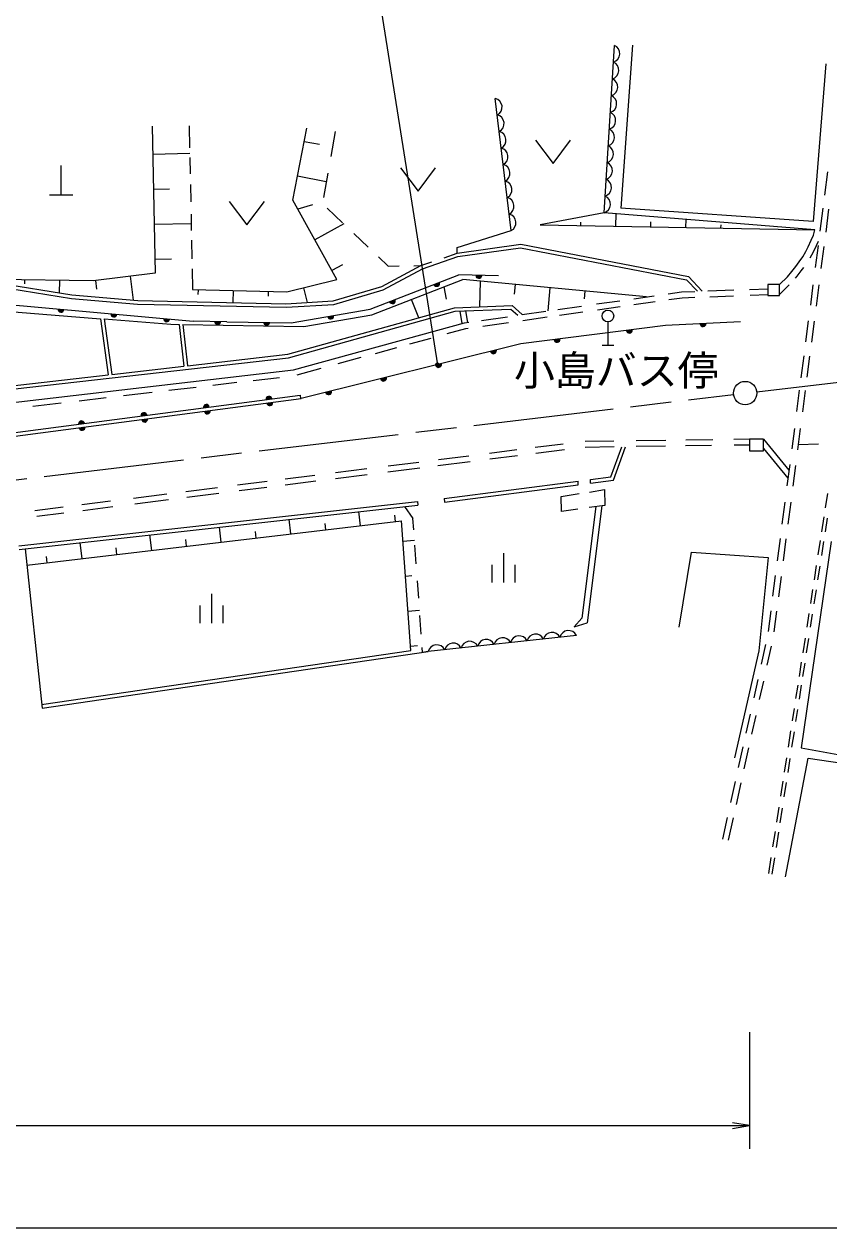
# Model space of a CAD drawing. Units: millimetres, scale not verified. Extents: x 40000 to 680000, y 20000 to 380000.
# Drawn here: x 393870 to 462732, y 205000 to 307974 of the extents above; entities that cross this region are included whole.
import ezdxf
from ezdxf.enums import TextEntityAlignment as Align

# ---------------------------------------------------------------- set-up
doc = ezdxf.new("R2010")
doc.units = ezdxf.units.MM
doc.header["$LTSCALE"] = 1000
doc.linetypes.add('CHAIN', pattern=[18.5, 12, -1.5, 3.5, -1.5])
for name, color, linetype, lineweight in [('M-BGD', 7, 'Continuous', 13), ('M-BMK', 2, 'CHAIN', 13), ('M-BMK-SRVR', 3, 'Continuous', 13), ('M-STR-HTXT', 7, 'Continuous', 13), ('M-STR-STR3', 7, 'Continuous', 13), ('M-STR-STRC', 7, 'Continuous', 13), ('M-TTL-BAND', 7, 'Continuous', 25)]:
    doc.layers.add(name, color=color, linetype=linetype, lineweight=lineweight)
doc.styles.add('ＭＳ ゴシック', font='')
doc.styles.get('ＭＳ ゴシック').set_extended_font_data('MS Gothic')

# ---------------------------------------------------------------- blocks, each defined once
blk = doc.blocks.new('open_arrow')
at = {"color": 0, "linetype": 'Continuous', "lineweight": -2}
blk.add_lwpolyline([(7.5, 1.25), (0, 0), (7.5, -1.25)], dxfattribs=at)
blk = doc.blocks.new('filled_dot')
at = {"color": 0, "linetype": 'Continuous', "lineweight": -2, "const_width": 1.25}
blk.add_lwpolyline([(-0.625, 0, 1), (0.625, 0, 1)], format="xyb", close=True, dxfattribs=at)

msp = doc.modelspace()

# ---------------------------------------------------------------- linework, layer by layer
at = {"layer": 'M-BGD'}
for p, q in [((443493, 291831), (444383, 306151)), ((443493, 291831), (444383, 306151)), ((445933, 306161), (444918, 292228)), ((462469, 304561), (461372, 291077)), ((435543, 290304), (434179, 301614)), ((435543, 290304), (434179, 301614)), ((404839, 299241), (405090, 286672)), ((407998, 299256), (408036, 297388)), ((416871, 292917), (418071, 299060)), ((420475, 298787), (420102, 296640)), ((419136, 297661), (417847, 297913)), ((437632, 298049), (439132, 296049)), ((439132, 296049), (440632, 298049)), ((408046, 296890), (404887, 296827)), ((397051, 293377), (397051, 295877)), ((408053, 296557), (408081, 295169)), ((426077, 295676), (427577, 293676)), ((427577, 293676), (429077, 295676)), ((419729, 294489), (417272, 294969)), ((419856, 295220), (419493, 293127)), ((462619, 295338), (462360, 293339)), ((406320, 293855), (404947, 293828)), ((408100, 294253), (408130, 292768)), ((396051, 293377), (398051, 293377)), ((411428, 292788), (412928, 290788)), ((412928, 290788), (414428, 292788)), ((420643, 286117), (416871, 292917)), ((418534, 292510), (417303, 292138)), ((408152, 291704), (408180, 290330)), ((419796, 292220), (421126, 290964)), ((443493, 291831), (438034, 290814)), ((461516, 290379), (443493, 291831)), ((444489, 291751), (444469, 290695)), ((461372, 291077), (444918, 292228)), ((462216, 292226), (461960, 290253)), ((462709, 292139), (462455, 290180)), ((408168, 290891), (405007, 290828)), ((421217, 290879), (418758, 289515)), ((438034, 290814), (461516, 290379)), ((441475, 291031), (441470, 290750)), ((447476, 291058), (447469, 290639)), ((450481, 291268), (450468, 290584)), ((453473, 290809), (453468, 290528)), ((408197, 289499), (408229, 287898)), ((422075, 290069), (423314, 288899)), ((430919, 288874), (435543, 290304)), ((460960, 288919), (461223, 289483)), ((461223, 289483), (461410, 289915)), ((461410, 289915), (461516, 290379)), ((461497, 288653), (461851, 289411)), ((429801, 287990), (430919, 288375)), ((430919, 288375), (436365, 289134)), ((430919, 288375), (430919, 288874)), ((430990, 288082), (436357, 288830)), ((436357, 288830), (450557, 286094)), ((436365, 289134), (450708, 286370)), ((460490, 288074), (460753, 288525)), ((460753, 288525), (460960, 288919)), ((461278, 288234), (461497, 288653)), ((461801, 289025), (461557, 287140)), ((462294, 288940), (462050, 287056)), ((406496, 287857), (405066, 287829)), ((421109, 287388), (420213, 286891)), ((424189, 288073), (425032, 287277)), ((424473, 285519), (427826, 287311)), ((427211, 287303), (427826, 287311)), ((427826, 287311), (428769, 287635)), ((427946, 287035), (430990, 288082)), ((459889, 287228), (460189, 287623)), ((460189, 287623), (460490, 288074)), ((461134, 287988), (461278, 288234)), ((405090, 286672), (399775, 286016)), ((403240, 284358), (402986, 286413)), ((408247, 287028), (408283, 285260)), ((423478, 283579), (431074, 286534)), ((424587, 285240), (427946, 287035)), ((425032, 287277), (425975, 287289)), ((434469, 286429), (431074, 286534)), ((450708, 286370), (451880, 285132)), ((458514, 285693), (459175, 286364)), ((459175, 286364), (459550, 286796)), ((459550, 286796), (459889, 287228)), ((459873, 286253), (460013, 286414)), ((460013, 286414), (460364, 286862)), ((460364, 286862), (460594, 287164)), ((399775, 286016), (389763, 286139)), ((389763, 286139), (397970, 284801)), ((389767, 285834), (397933, 284503)), ((393923, 285766), (393927, 286088)), ((396913, 284973), (396927, 286051)), ((400101, 285300), (400009, 286045)), ((408283, 285260), (416357, 285060)), ((408778, 284840), (408788, 285247)), ((416357, 285060), (420643, 286117)), ((418116, 284159), (417806, 285417)), ((420321, 284293), (424473, 285519)), ((420374, 283996), (424587, 285240)), ((423613, 283094), (431420, 286132)), ((430014, 284446), (429825, 285512)), ((447120, 284640), (431420, 286132)), ((432877, 283787), (432922, 285990)), ((435828, 284857), (435908, 285706)), ((438706, 283440), (438895, 285422)), ((450557, 286094), (451481, 285117)), ((455922, 285277), (457514, 285334)), ((457514, 285693), (457514, 284744)), ((458514, 285693), (457514, 285693)), ((458514, 284744), (458514, 285693)), ((458514, 284838), (459320, 285656)), ((461367, 285678), (461141, 283933)), ((461872, 285680), (461633, 283837)), ((397933, 284503), (403577, 284028)), ((397970, 284801), (403593, 284328)), ((403593, 284328), (416275, 284048)), ((411761, 284147), (411787, 285173)), ((414776, 284692), (414786, 285099)), ((416275, 284048), (420321, 284293)), ((427640, 282855), (427029, 284424)), ((441818, 284473), (441881, 285138)), ((442841, 284030), (444840, 284314)), ((446030, 284484), (447790, 284735)), ((446036, 283980), (447874, 284242)), ((448976, 284904), (450132, 285069)), ((449021, 284405), (450176, 284570)), ((450132, 285069), (451263, 285109)), ((450176, 284570), (451256, 284609)), ((452372, 285149), (454605, 285229)), ((452550, 284655), (454579, 284728)), ((455991, 284779), (457514, 284834)), ((457514, 284744), (458514, 284744)), ((390030, 283605), (400407, 282775)), ((390241, 284190), (408330, 282561)), ((403577, 284028), (416281, 283748)), ((416281, 283748), (420374, 283996)), ((416443, 279734), (430696, 283706)), ((416501, 279439), (430742, 283408)), ((416719, 282418), (423478, 283579)), ((430696, 283706), (435628, 283888)), ((430742, 283408), (435520, 283584)), ((431140, 283422), (431318, 282356)), ((431644, 283441), (431808, 282457)), ((435520, 283584), (436104, 283069)), ((435628, 283888), (436495, 283125)), ((436483, 283123), (438520, 283414)), ((439549, 283560), (441557, 283847)), ((439681, 283074), (441680, 283359)), ((442930, 283537), (444868, 283813)), ((400407, 282775), (401068, 277976)), ((400714, 282751), (401366, 278010)), ((400714, 282751), (406425, 282294)), ((406425, 282294), (407145, 282281)), ((407145, 282281), (407549, 278717)), ((407447, 282276), (407847, 278751)), ((407447, 282276), (417817, 282099)), ((411222, 282512), (408330, 282561)), ((411222, 282512), (416719, 282418)), ((416925, 278403), (431553, 282421)), ((417817, 282099), (423613, 283094)), ((431553, 282421), (431928, 282474)), ((433018, 282630), (435241, 282946)), ((433119, 282139), (435317, 282452)), ((448754, 282186), (436383, 280611)), ((436554, 282628), (438630, 282924)), ((443821, 282507), (443821, 280507)), ((455173, 282507), (448754, 282186)), ((460965, 282576), (460735, 280805)), ((461466, 282555), (461236, 280775)), ((430063, 281493), (431655, 281930)), ((431655, 281930), (431865, 281960)), ((436383, 280611), (417573, 275938)), ((423937, 279810), (425774, 280315)), ((426874, 280617), (428699, 281118)), ((443321, 280507), (444321, 280507)), ((390594, 276476), (416501, 279439)), ((407847, 278751), (416443, 279734)), ((420742, 278933), (422718, 279475)), ((460579, 279600), (460336, 277721)), ((461078, 279562), (460846, 277766)), ((392188, 275506), (416925, 278403)), ((401366, 278010), (407549, 278717)), ((417235, 277969), (419297, 278536)), ((391098, 276836), (401068, 277976)), ((410007, 277089), (412081, 277332)), ((413483, 277496), (415711, 277757)), ((390766, 272729), (417489, 276229)), ((398588, 275752), (400896, 276022)), ((402382, 276196), (404824, 276482)), ((406262, 276651), (408589, 276923)), ((417489, 276229), (417528, 275932)), ((460196, 276648), (459961, 274831)), ((460697, 276617), (460460, 274795)), ((390804, 272431), (417573, 275938)), ((394613, 275287), (397040, 275571)), ((459772, 273374), (459549, 271651)), ((460277, 273384), (460040, 271554)), ((439999, 272047), (437597, 271743)), ((444320, 272300), (441875, 272265)), ((448777, 272364), (446228, 272328)), ((448752, 271864), (446245, 271828)), ((452680, 271921), (450460, 271889)), ((452812, 272423), (450476, 272389)), ((455931, 272468), (454592, 272448)), ((455931, 271968), (454634, 271949)), ((455931, 272468), (455931, 271483)), ((457131, 272468), (455931, 272468)), ((457131, 271483), (457131, 272468)), ((457131, 272468), (459312, 269823)), ((460099, 272011), (461841, 272066)), ((431915, 271025), (429324, 270697)), ((436043, 271547), (433679, 271248)), ((436078, 271047), (433711, 270748)), ((440094, 271555), (437655, 271246)), ((444364, 271801), (441862, 271765)), ((444078, 269239), (445007, 271810)), ((444298, 268965), (445328, 271815)), ((455931, 271483), (457131, 271483)), ((457131, 271682), (459224, 269143)), ((423195, 269923), (420509, 269583)), ((427728, 269992), (424990, 269646)), ((427633, 270484), (425017, 270153)), ((432025, 270535), (429267, 270186)), ((459373, 270298), (459137, 268474)), ((459868, 270226), (459637, 268447)), ((414655, 268844), (412144, 268526)), ((418834, 268868), (416211, 268536)), ((418745, 269360), (416216, 269041)), ((423236, 269424), (420525, 269082)), ((429800, 267389), (441272, 268875)), ((441288, 268575), (441272, 268875)), ((442343, 268712), (442344, 269014)), ((442343, 268712), (444298, 268965)), ((442344, 269014), (444078, 269239)), ((406081, 267760), (403228, 267400)), ((410427, 268309), (407719, 267967)), ((410541, 267820), (407793, 267472)), ((414646, 268339), (412269, 268038)), ((429838, 267091), (441288, 268575)), ((439816, 267570), (441369, 267811)), ((442237, 267946), (443541, 268149)), ((443541, 268149), (443572, 266804)), ((462448, 266602), (462639, 267833)), ((393415, 263341), (427527, 267134)), ((393448, 263043), (427561, 266829)), ((401276, 267153), (398815, 266842)), ((406223, 267274), (403337, 266909)), ((426407, 266710), (427145, 265671)), ((427527, 267134), (427561, 266829)), ((429800, 267389), (429838, 267091)), ((439842, 266289), (439816, 267570)), ((443303, 266767), (442043, 256758)), ((443572, 266804), (442206, 266615)), ((458957, 267091), (458711, 265192)), ((459461, 267087), (459216, 265195)), ((397208, 266639), (394785, 266332)), ((397270, 266143), (394971, 265852)), ((401457, 266672), (398883, 266346)), ((422492, 266274), (422635, 265069)), ((425549, 265967), (425614, 265423)), ((441255, 266484), (439842, 266289)), ((442791, 266696), (441589, 257157)), ((462128, 264540), (462327, 265820)), ((462430, 264531), (462615, 265720)), ((394103, 261684), (426156, 265487)), ((410565, 264947), (410718, 263655)), ((416528, 265611), (416676, 264362)), ((419593, 265246), (419656, 264716)), ((426955, 254383), (426156, 265487)), ((427214, 264714), (427145, 265671)), ((398638, 263620), (398802, 262242)), ((404602, 264284), (404760, 262948)), ((407671, 263873), (407739, 263302)), ((413631, 264572), (413697, 264009)), ((427280, 263789), (426283, 263717)), ((458551, 263958), (458307, 262074)), ((459054, 263949), (458808, 262050)), ((462937, 263724), (460351, 246054)), ((461821, 262566), (462012, 263790)), ((462118, 262522), (462305, 263724)), ((393952, 263099), (395407, 249471)), ((401711, 263181), (401781, 262595)), ((427424, 261791), (427308, 263407)), ((434895, 262708), (434895, 260208)), ((449908, 256375), (450980, 262808)), ((450980, 262808), (457523, 262359)), ((395758, 262437), (395823, 261888)), ((433895, 261708), (433895, 260208)), ((435895, 260208), (435895, 261708)), ((457523, 262359), (456738, 254358)), ((461492, 260445), (461680, 261656)), ((461794, 260431), (461976, 261603)), ((427039, 260764), (426499, 260725)), ((458144, 260814), (457913, 259032)), ((458637, 260731), (458410, 258977)), ((427636, 258854), (427529, 260340)), ((461178, 258423), (461364, 259621)), ((461477, 258392), (461660, 259567)), ((409910, 259233), (409910, 256733)), ((408910, 258233), (408910, 256733)), ((410910, 256733), (410910, 258233)), ((427712, 257805), (426714, 257733)), ((457750, 257779), (457521, 256008)), ((458251, 257749), (458022, 255989)), ((460863, 256391), (461044, 257558)), ((461163, 256373), (461340, 257511)), ((427856, 255794), (427741, 257399)), ((440924, 256414), (441589, 257157)), ((440924, 256414), (442043, 256758)), ((441128, 255678), (428451, 254299)), ((441128, 255678), (428451, 254299)), ((460521, 254190), (460716, 255444)), ((460823, 254179), (461014, 255413)), ((395375, 249769), (426955, 254383)), ((427529, 254784), (426930, 254741)), ((427969, 254228), (427939, 254647)), ((456738, 254358), (454644, 245198)), ((457305, 254904), (456932, 253221)), ((457786, 254761), (457423, 253124)), ((395407, 249471), (428451, 254299)), ((428451, 254299), (427969, 254228)), ((460207, 252171), (460398, 253397)), ((460512, 252176), (460689, 253316)), ((456639, 251900), (456295, 250350)), ((457123, 251772), (456775, 250203)), ((459913, 250278), (460092, 251428)), ((460211, 250242), (460394, 251420)), ((459618, 248379), (459779, 249416)), ((459913, 248320), (460073, 249350)), ((455983, 248942), (455620, 247306)), ((456473, 248845), (456114, 247227)), ((459268, 246124), (459485, 247520)), ((459571, 246115), (459777, 247448)), ((455362, 246146), (454968, 244370)), ((455855, 246059), (455459, 244272)), ((458935, 243977), (459127, 245213)), ((459007, 235021), (460967, 245190)), ((459233, 243943), (459422, 245161)), ((460351, 246054), (464439, 245337)), ((460967, 245190), (465764, 244475)), ((454708, 243195), (454305, 241380)), ((455193, 243076), (454784, 241231)), ((458616, 241920), (458817, 243217)), ((458913, 241879), (459102, 243095)), ((458273, 239712), (458472, 240997)), ((454025, 240115), (453614, 238266)), ((454526, 240068), (454102, 238158)), ((458566, 239644), (458760, 240898)), ((457942, 237584), (458148, 238910)), ((458241, 237552), (458441, 238842)), ((457590, 235314), (457802, 236684)), ((457886, 235268), (458104, 236668))]:
    msp.add_line(p, q, dxfattribs=at)
msp.add_circle((443821, 283007), 500, dxfattribs=at)
for centre, radius, start, end in [((444074, 305452), 765, 286.69562, 66.1936), ((443985, 304020), 765, 286.69562, 66.1936), ((443896, 302588), 765, 286.69562, 66.1936), ((443807, 301156), 765, 286.69562, 66.1936), ((434009, 300876), 757, 296.71741, 77.03458), ((434180, 299463), 757, 296.71741, 77.03458), ((443718, 299723), 765, 286.69562, 66.1936), ((434350, 298049), 757, 296.71741, 77.03458), ((443629, 298291), 765, 286.69562, 66.1936), ((434521, 296635), 757, 296.71741, 77.03458), ((443540, 296859), 765, 286.69562, 66.1936), ((434691, 295222), 757, 296.71741, 77.03458), ((443452, 295427), 765, 286.69562, 66.1936), ((434862, 293808), 757, 296.71741, 77.03458), ((443363, 293995), 765, 286.69562, 66.1936), ((435032, 292394), 757, 296.71741, 77.03458), ((443274, 292563), 765, 286.69562, 66.1936), ((435203, 290981), 757, 296.71741, 77.03458), ((432771, 286482), 250, 178.22396, 358.22396), ((432771, 286482), 200, 178.22396, 358.22396), ((432771, 286482), 150, 178.22396, 358.22396), ((432771, 286482), 100, 178.22396, 358.22396), ((432771, 286482), 50, 178.22396, 358.22396), ((429175, 285795), 250, 201.26207, 21.26207), ((429175, 285795), 200, 201.26207, 21.26207), ((429175, 285795), 150, 201.26207, 21.26207), ((429175, 285795), 100, 201.26207, 21.26207), ((429175, 285795), 50, 201.26207, 21.26207), ((425377, 284318), 250, 201.26207, 21.26207), ((425377, 284318), 200, 201.26207, 21.26207), ((425377, 284318), 150, 201.26207, 21.26207), ((425377, 284318), 100, 201.26207, 21.26207), ((425377, 284318), 50, 201.26207, 21.26207), ((397024, 283579), 250, 174.85379, 354.85379), ((397024, 283579), 200, 174.85379, 354.85379), ((397024, 283579), 150, 174.85379, 354.85379), ((397024, 283579), 100, 174.85379, 354.85379), ((397024, 283579), 50, 174.85379, 354.85379), ((401547, 283172), 250, 174.85379, 354.85379), ((401547, 283172), 200, 174.85379, 354.85379), ((401547, 283172), 150, 174.85379, 354.85379), ((401547, 283172), 100, 174.85379, 354.85379), ((401547, 283172), 50, 174.85379, 354.85379), ((406069, 282765), 250, 174.85379, 354.85379), ((406069, 282765), 200, 174.85379, 354.85379), ((406069, 282765), 150, 174.85379, 354.85379), ((406069, 282765), 100, 174.85379, 354.85379), ((406069, 282765), 50, 174.85379, 354.85379), ((410428, 282525), 250, 179.02235, 359.02235), ((410428, 282525), 200, 179.02235, 359.02235), ((410428, 282525), 150, 179.02235, 359.02235), ((410428, 282525), 100, 179.02235, 359.02235), ((410428, 282525), 50, 179.02235, 359.02235), ((414622, 282454), 250, 179.02235, 359.02235), ((414622, 282454), 200, 179.02235, 359.02235), ((414622, 282454), 150, 179.02235, 359.02235), ((414622, 282454), 100, 179.02235, 359.02235), ((414622, 282454), 50, 179.02235, 359.02235), ((420099, 282998), 250, 189.74364, 9.74364), ((420099, 282998), 200, 189.74364, 9.74364), ((420099, 282998), 150, 189.74364, 9.74364), ((420099, 282998), 100, 189.74364, 9.74364), ((420099, 282998), 50, 189.74364, 9.74364), ((451964, 282347), 250, 182.86241, 2.86241), ((451964, 282347), 200, 182.86241, 2.86241), ((451964, 282347), 150, 182.86241, 2.86241), ((451964, 282347), 100, 182.86241, 2.86241), ((451964, 282347), 50, 182.86241, 2.86241), ((445661, 281792), 250, 187.25803, 7.25803), ((445661, 281792), 200, 187.25803, 7.25803), ((445661, 281792), 150, 187.25803, 7.25803), ((445661, 281792), 100, 187.25803, 7.25803), ((445661, 281792), 50, 187.25803, 7.25803), ((439476, 281005), 250, 187.25803, 7.25803), ((439476, 281005), 200, 187.25803, 7.25803), ((439476, 281005), 150, 187.25803, 7.25803), ((439476, 281005), 100, 187.25803, 7.25803), ((439476, 281005), 50, 187.25803, 7.25803), ((434032, 280026), 250, 193.95142, 13.95142), ((434032, 280026), 200, 193.95142, 13.95142), ((434032, 280026), 150, 193.95142, 13.95142), ((434032, 280026), 100, 193.95142, 13.95142), ((434032, 280026), 50, 193.95142, 13.95142), ((429329, 278858), 250, 193.95142, 13.95142), ((429329, 278858), 200, 193.95142, 13.95142), ((429329, 278858), 150, 193.95142, 13.95142), ((429329, 278858), 100, 193.95142, 13.95142), ((429329, 278858), 50, 193.95142, 13.95142), ((424626, 277690), 250, 193.95142, 13.95142), ((424626, 277690), 200, 193.95142, 13.95142), ((424626, 277690), 150, 193.95142, 13.95142), ((424626, 277690), 100, 193.95142, 13.95142), ((424626, 277690), 50, 193.95142, 13.95142), ((414817, 275879), 250, 7.46304, 187.46304), ((414817, 275879), 200, 7.46304, 187.46304), ((414817, 275879), 150, 7.46304, 187.46304), ((414817, 275879), 100, 7.46304, 187.46304), ((419924, 276522), 250, 193.95142, 13.95142), ((419924, 276522), 200, 193.95142, 13.95142), ((419924, 276522), 150, 193.95142, 13.95142), ((419924, 276522), 100, 193.95142, 13.95142), ((419924, 276522), 50, 193.95142, 13.95142), ((409472, 275179), 250, 7.46304, 187.46304), ((409472, 275179), 200, 7.46304, 187.46304), ((409472, 275179), 150, 7.46304, 187.46304), ((409472, 275179), 100, 7.46304, 187.46304), ((409472, 275179), 50, 7.46304, 187.46304), ((414896, 275587), 250, 187.46304, 7.46304), ((414896, 275587), 200, 187.46304, 7.46304), ((414896, 275587), 150, 187.46304, 7.46304), ((414817, 275879), 50, 7.46304, 187.46304), ((414896, 275587), 100, 187.46304, 7.46304), ((414896, 275587), 50, 187.46304, 7.46304), ((398783, 273779), 250, 7.46304, 187.46304), ((398783, 273779), 200, 7.46304, 187.46304), ((398783, 273779), 150, 7.46304, 187.46304), ((404128, 274479), 250, 7.46304, 187.46304), ((404128, 274479), 200, 7.46304, 187.46304), ((404188, 274184), 250, 187.46304, 7.46304), ((404128, 274479), 150, 7.46304, 187.46304), ((404188, 274184), 200, 187.46304, 7.46304), ((404128, 274479), 100, 7.46304, 187.46304), ((404188, 274184), 150, 187.46304, 7.46304), ((404128, 274479), 50, 7.46304, 187.46304), ((404188, 274184), 100, 187.46304, 7.46304), ((404188, 274184), 50, 187.46304, 7.46304), ((409542, 274886), 250, 187.46304, 7.46304), ((409542, 274886), 200, 187.46304, 7.46304), ((409542, 274886), 150, 187.46304, 7.46304), ((409542, 274886), 100, 187.46304, 7.46304), ((409542, 274886), 50, 187.46304, 7.46304), ((398834, 273483), 250, 187.46304, 7.46304), ((398834, 273483), 200, 187.46304, 7.46304), ((398783, 273779), 100, 7.46304, 187.46304), ((398834, 273483), 150, 187.46304, 7.46304), ((398783, 273779), 50, 7.46304, 187.46304), ((398834, 273483), 100, 187.46304, 7.46304), ((398834, 273483), 50, 187.46304, 7.46304), ((434816, 254738), 752, 25.7798, 166.63574), ((436225, 254891), 752, 25.7798, 166.63574), ((437633, 255044), 752, 25.7798, 166.63574), ((439042, 255197), 752, 25.7798, 166.63574), ((440450, 255351), 752, 25.7798, 166.63574), ((429182, 254125), 752, 25.7798, 166.63574), ((430591, 254278), 752, 25.7798, 166.63574), ((431999, 254431), 752, 25.7798, 166.63574), ((433408, 254585), 752, 25.7798, 166.63574)]:
    msp.add_arc(centre, radius, start, end, dxfattribs=at)
at = {"layer": 'M-BMK'}
for p, q in [((456556, 276523), (480640, 279384)), ((358860, 264917), (454570, 276287))]:
    msp.add_line(p, q, dxfattribs=at)
at = {"layer": 'M-BMK-SRVR'}
msp.add_circle((455563, 276409), 1000, dxfattribs=at)
at = {"layer": 'M-STR-STR3'}
for p, q in [((455931, 221751), (455931, 211751)), ((315055, 213751), (455931, 213751))]:
    msp.add_line(p, q, dxfattribs=at)
at = {"layer": 'M-STR-STRC'}
msp.add_line((423587, 314537), (429231, 278834), dxfattribs=at)
at = {"layer": 'M-TTL-BAND'}
msp.add_line((40000, 205000), (579000, 205000), dxfattribs=at)

# ---------------------------------------------------------------- block references
at = {"layer": 'M-STR-STR3', "xscale": 193, "yscale": 193, "rotation": 180}
msp.add_blockref('open_arrow', (455931, 213751), dxfattribs=at)
at = {"layer": 'M-STR-STRC', "xscale": 160, "yscale": 160, "rotation": 99}
msp.add_blockref('filled_dot', (429231, 278834), dxfattribs=at)

# ---------------------------------------------------------------- texts
at = {"layer": 'M-STR-HTXT', "style": 'ＭＳ ゴシック'}
msp.add_text('小島バス停', height=2566, dxfattribs=at).set_placement((435781, 278342), align=Align.MIDDLE_LEFT)

doc.saveas('drawing.dxf')
